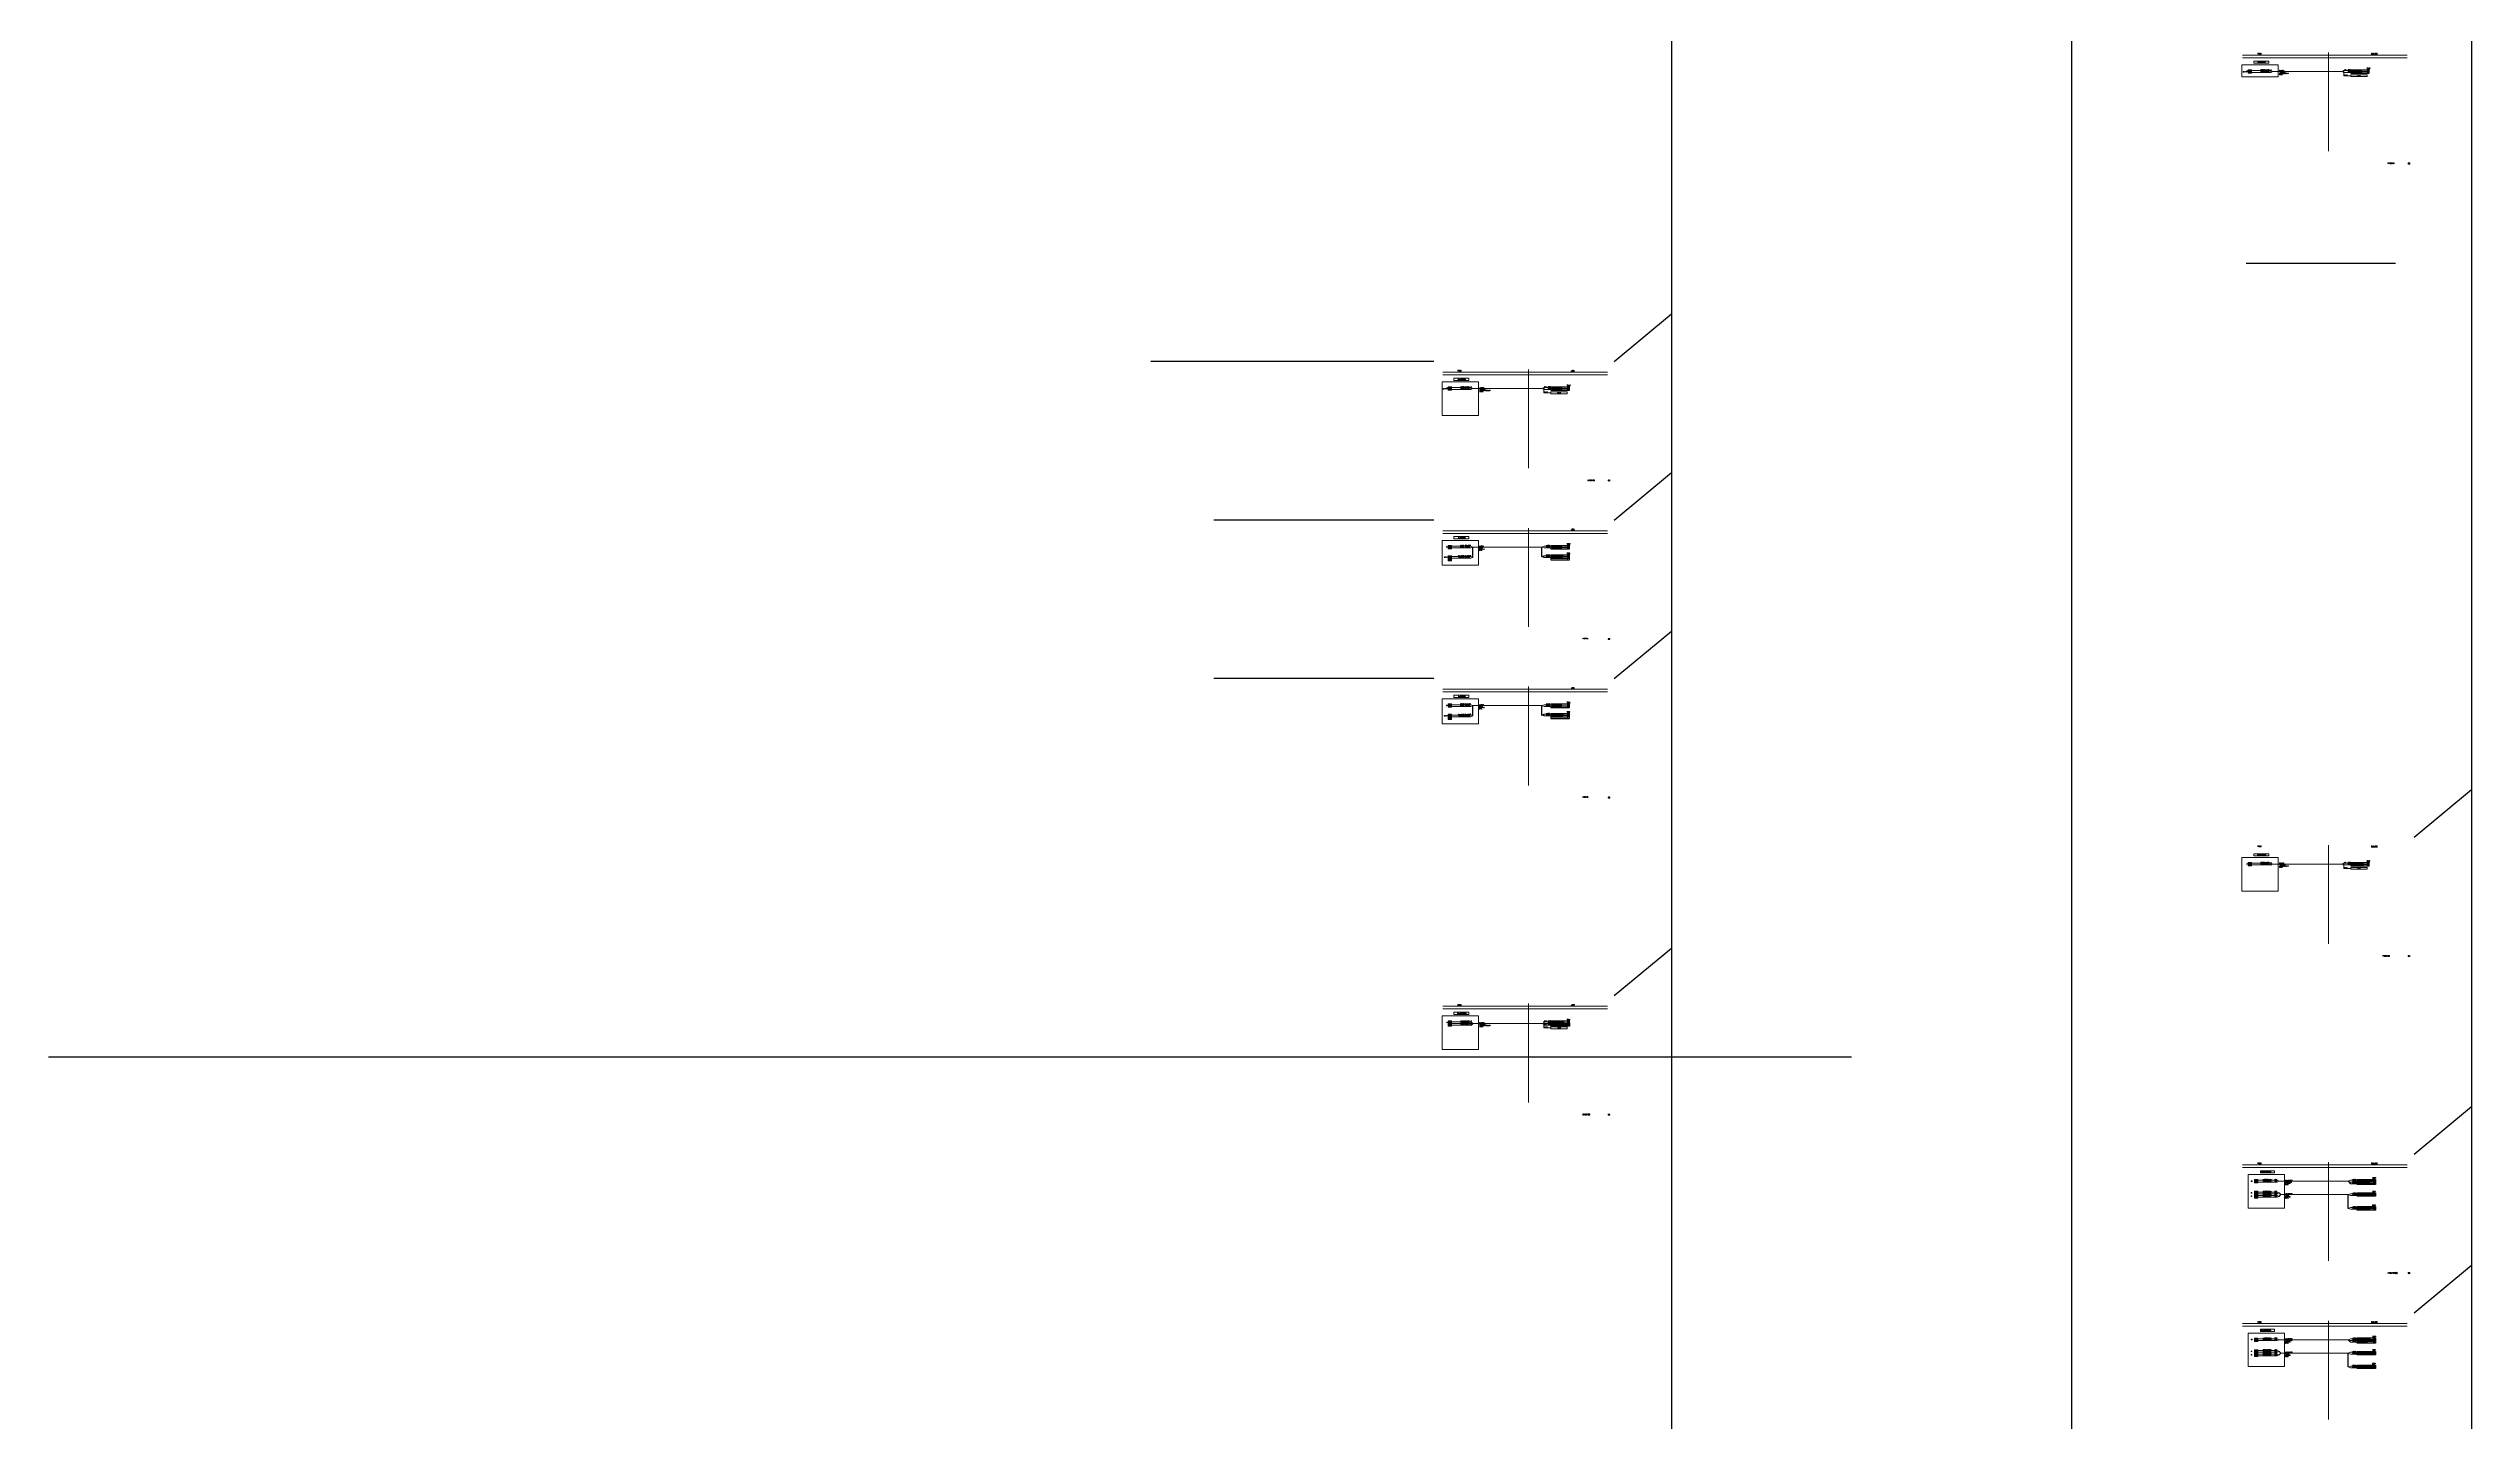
# Model space of a CAD drawing. Header units: millimetres. Extents: x -14942 to 24072, y -50285 to 2207.
# Drawn here: x -14942 to -9262, y -20632 to -17413 of the extents above; entities that cross this region are included whole.
import ezdxf
from ezdxf.enums import TextEntityAlignment as Align

# ---------------------------------------------------------------- set-up
doc = ezdxf.new("R2010")
doc.units = ezdxf.units.MM
doc.header["$MEASUREMENT"] = 0
for name, color, linetype in [('BORDER', 3, 'CONTINUOUS'), ('INSTRU', 4, 'CONTINUOUS'), ('INSTRUMENT', 1, 'CONTINUOUS'), ('LINE', 3, 'CONTINUOUS'), ('TEXT', 2, 'CONTINUOUS')]:
    doc.layers.add(name, color=color, linetype=linetype)
doc.styles.add('ROMANS', font='romans')

# ---------------------------------------------------------------- blocks, each defined once
blk = doc.blocks.new('AA')
at = {"layer": 'INSTRU', "color": 7, "lineweight": 13}
for p, q in [((660.4, -1836.1), (674.5, -1836.1)), ((660.4, -1836.1), (660.4, -1840.1)), ((660.4, -1840.1), (698.6, -1840.1)), ((667.7, -1836.1), (698.6, -1836.1)), ((698.6, -1836.1), (698.6, -1840.1))]:
    blk.add_line(p, q, dxfattribs=at)
at = {"layer": 'TEXT', "color": 7, "lineweight": 13, "style": 'ROMANS'}
blk.add_text('ground', height=1.5, dxfattribs=at).set_placement((675.9, -1839.1))
blk = doc.blocks.new('BOX2')
at = {"layer": 'INSTRU', "color": 7, "lineweight": 13}
for p, q in [((-10467.9, -3369.9), (-10467.9, -3377.9)), ((-10428.8, -3369.9), (-10428.8, -3377.9)), ((-10424.6, -3369.9), (-10424.6, -3377.9))]:
    blk.add_line(p, q, dxfattribs=at)
at = {"layer": 'INSTRUMENT', "color": 7}
for p, q in [((-10467.9, -3369.9), (-10424.6, -3369.9)), ((-10467.9, -3373.9), (-10424.6, -3373.9)), ((-10467.9, -3377.9), (-10424.6, -3377.9))]:
    blk.add_line(p, q, dxfattribs=at)
blk = doc.blocks.new('Box')
at = {"layer": 'INSTRU', "color": 7, "lineweight": 13}
for p, q in [((660.5, -1853.3), (660.5, -1865.3)), ((699.6, -1853.3), (699.6, -1865.3)), ((703.7, -1853.3), (703.7, -1865.3))]:
    blk.add_line(p, q, dxfattribs=at)
at = {"layer": 'INSTRUMENT', "color": 7}
for p, q in [((660.5, -1853.3), (703.7, -1853.3)), ((660.5, -1857.3), (703.7, -1857.3)), ((660.5, -1861.3), (703.7, -1861.3)), ((660.5, -1865.3), (703.7, -1865.3))]:
    blk.add_line(p, q, dxfattribs=at)
blk = doc.blocks.new('TERMINAL BALL VALVE')
at = {"layer": 'INSTRU', "color": 7, "lineweight": 13}
for p, q in [((-10708.8, -4084.1), (-10700.8, -4084.1)), ((-10708.8, -4084.1), (-10708.8, -4088.1)), ((-10708.8, -4088.1), (-10700.8, -4088.1)), ((-10708.8, -4088.1), (-10708.8, -4092.1)), ((-10700.8, -4084.1), (-10700.8, -4088.1)), ((-10700.8, -4088.1), (-10700.8, -4092.1)), ((-10708.8, -4092.1), (-10700.8, -4092.1)), ((-10708.8, -4092.1), (-10700.8, -4092.1)), ((-10708.8, -4092.1), (-10700.8, -4092.1)), ((-10708.8, -4111.7), (-10708.8, -4115.7)), ((-10708.8, -4111.7), (-10700.8, -4111.7)), ((-10708.8, -4115.7), (-10700.8, -4115.7)), ((-10708.8, -4115.7), (-10708.8, -4119.7)), ((-10708.8, -4119.7), (-10700.8, -4119.7)), ((-10708.8, -4119.7), (-10708.8, -4123.7)), ((-10708.8, -4119.7), (-10700.8, -4119.7)), ((-10708.8, -4119.7), (-10700.8, -4119.7)), ((-10708.8, -4123.7), (-10700.8, -4123.7)), ((-10708.8, -4123.7), (-10708.8, -4127.7)), ((-10708.8, -4127.7), (-10700.8, -4127.7)), ((-10700.8, -4111.7), (-10700.8, -4115.7)), ((-10700.8, -4115.7), (-10700.8, -4119.7)), ((-10700.8, -4119.7), (-10700.8, -4123.7)), ((-10700.8, -4123.7), (-10700.8, -4127.7))]:
    blk.add_line(p, q, dxfattribs=at)
at = {"layer": 'TEXT', "color": 7, "lineweight": 13, "style": 'ROMANS'}
for s, p in [('HVK(Z)+', (-10704.8, -4086.1)), ('HVK(Z)-', (-10704.8, -4090.1)), ('GSC(Z)+', (-10704.8, -4113.7)), ('GSC(Z)-', (-10704.8, -4117.7)), ('GSO(Z)+', (-10704.8, -4121.7)), ('GSO(Z)-', (-10704.8, -4125.7))]:
    blk.add_text(s, height=1.2, dxfattribs=at).set_placement(p, align=Align.MIDDLE)

msp = doc.modelspace()

# ---------------------------------------------------------------- linework, layer by layer
at = {"layer": 'BORDER', "color": 7, "lineweight": 13}
for p, q in [((-9799, -17428.8), (-9413, -17428.8)), ((-9799, -17435.1), (-9413, -17435.1)), ((-11674, -18172.1), (-11288, -18172.1)), ((-11674, -18178.4), (-11288, -18178.4)), ((-11674, -18543.7), (-11288, -18543.7)), ((-11674, -18550), (-11288, -18550)), ((-11674, -18915.4), (-11288, -18915.4)), ((-11674, -18921.7), (-11288, -18921.7)), ((-11674, -19658.6), (-11288, -19658.6)), ((-11674, -19664.9), (-11288, -19664.9)), ((-9799, -20030.3), (-9413, -20030.3)), ((-9799, -20036.6), (-9413, -20036.6)), ((-9799, -20401.9), (-9413, -20401.9)), ((-9799, -20408.2), (-9413, -20408.2))]:
    msp.add_line(p, q, dxfattribs=at)
at = {"layer": 'BORDER', "color": 7, "lineweight": 13, "ltscale": 2.5}
for p, q in [((-9597.5, -17422.5), (-9597.5, -17654)), ((-11472.5, -18165.8), (-11472.5, -18397.3)), ((-11472.5, -18537.4), (-11472.5, -18769)), ((-11472.5, -18909.1), (-11472.5, -19140.6)), ((-9597.5, -19280.7), (-9597.5, -19512.2)), ((-11472.5, -19652.3), (-11472.5, -19883.9)), ((-9597.5, -20024), (-9597.5, -20255.5)), ((-9597.5, -20395.6), (-9597.5, -20627.1))]:
    msp.add_line(p, q, dxfattribs=at)
at = {"layer": 'INSTRU', "color": 7, "lineweight": 13}
for p, q in [((-9786.2, -17463.1), (-9778.2, -17463.1)), ((-9786.2, -17463.1), (-9786.2, -17467.1)), ((-9786.2, -17467.1), (-9778.2, -17467.1)), ((-9786.2, -17467.1), (-9786.2, -17471.1)), ((-9786.2, -17471.1), (-9778.2, -17471.1)), ((-9786.2, -17471.1), (-9778.2, -17471.1)), ((-9778.2, -17463.1), (-9778.2, -17467.1)), ((-9778.2, -17467.1), (-9778.2, -17471.1)), ((-9545.3, -17475.1), (-9545.3, -17475.2)), ((-11661.2, -18206.3), (-11653.2, -18206.3)), ((-11661.2, -18206.3), (-11661.2, -18210.3)), ((-11661.2, -18210.3), (-11653.2, -18210.3)), ((-11661.2, -18210.3), (-11661.2, -18214.3)), ((-11661.2, -18214.3), (-11653.2, -18214.3)), ((-11661.2, -18214.3), (-11653.2, -18214.3)), ((-11653.2, -18206.3), (-11653.2, -18210.3)), ((-11653.2, -18210.3), (-11653.2, -18214.3)), ((-11420.2, -18218.3), (-11420.2, -18218.5)), ((-11661.2, -18578), (-11653.2, -18578)), ((-11661.2, -18578), (-11661.2, -18582)), ((-11661.2, -18582), (-11653.2, -18582)), ((-11661.2, -18582), (-11661.2, -18586)), ((-11661.2, -18586), (-11653.2, -18586)), ((-11661.2, -18586), (-11653.2, -18586)), ((-11661.2, -18602.3), (-11653.2, -18602.3)), ((-11661.2, -18602.3), (-11653.2, -18602.3)), ((-11661.2, -18602.3), (-11653.2, -18602.3)), ((-11661.2, -18602.3), (-11661.2, -18606.3)), ((-11661.2, -18606.3), (-11661.2, -18614.3)), ((-11661.2, -18606.3), (-11653.2, -18606.3)), ((-11661.2, -18610.3), (-11653.2, -18610.3)), ((-11661.2, -18614.3), (-11653.2, -18614.3)), ((-11653.2, -18578), (-11653.2, -18582)), ((-11653.2, -18582), (-11653.2, -18586)), ((-11653.2, -18602.3), (-11653.2, -18606.3)), ((-11653.2, -18606.3), (-11653.2, -18614.3)), ((-11661.2, -18949.6), (-11653.2, -18949.6)), ((-11661.2, -18949.6), (-11661.2, -18953.6)), ((-11661.2, -18953.6), (-11653.2, -18953.6)), ((-11661.2, -18953.6), (-11661.2, -18957.6)), ((-11661.2, -18957.6), (-11653.2, -18957.6)), ((-11661.2, -18957.6), (-11653.2, -18957.6)), ((-11653.2, -18949.6), (-11653.2, -18953.6)), ((-11653.2, -18953.6), (-11653.2, -18957.6)), ((-11661.2, -18973.9), (-11653.2, -18973.9)), ((-11661.2, -18973.9), (-11653.2, -18973.9)), ((-11661.2, -18973.9), (-11653.2, -18973.9)), ((-11661.2, -18973.9), (-11661.2, -18977.9)), ((-11661.2, -18977.9), (-11661.2, -18985.9)), ((-11661.2, -18977.9), (-11653.2, -18977.9)), ((-11661.2, -18981.9), (-11653.2, -18981.9)), ((-11661.2, -18985.9), (-11653.2, -18985.9)), ((-11653.2, -18973.9), (-11653.2, -18977.9)), ((-11653.2, -18977.9), (-11653.2, -18985.9)), ((-9786.2, -19321.3), (-9778.2, -19321.3)), ((-9786.2, -19321.3), (-9786.2, -19325.3)), ((-9786.2, -19325.3), (-9778.2, -19325.3)), ((-9786.2, -19325.3), (-9786.2, -19329.3)), ((-9786.2, -19329.3), (-9778.2, -19329.3)), ((-9786.2, -19329.3), (-9778.2, -19329.3)), ((-9778.2, -19321.3), (-9778.2, -19325.3)), ((-9778.2, -19325.3), (-9778.2, -19329.3)), ((-9545.3, -19333.3), (-9545.3, -19333.4)), ((-11661.2, -19692.9), (-11653.2, -19692.9)), ((-11661.2, -19692.9), (-11661.2, -19696.9)), ((-11661.2, -19696.9), (-11653.2, -19696.9)), ((-11661.2, -19696.9), (-11661.2, -19700.9)), ((-11661.2, -19700.9), (-11653.2, -19700.9)), ((-11661.2, -19700.9), (-11653.2, -19700.9)), ((-11661.2, -19700.9), (-11661.2, -19704.9)), ((-11661.2, -19704.9), (-11653.2, -19704.9)), ((-11661.2, -19704.9), (-11653.2, -19704.9)), ((-11653.2, -19692.9), (-11653.2, -19696.9)), ((-11653.2, -19696.9), (-11653.2, -19700.9)), ((-11653.2, -19700.9), (-11653.2, -19704.9)), ((-11420.2, -19704.9), (-11420.2, -19705))]:
    msp.add_line(p, q, dxfattribs=at)
at = {"layer": 'INSTRUMENT', "color": 7}
for p, q in [((-11137.4, -2798.3), (-11137.4, -38144.8)), ((-10199.9, -2798.3), (-10199.9, -35286.8)), ((-9262.4, -3170), (-9262.4, -50285.5)), ((-9790.3, -17916.3), (-9441, -17916.3)), ((-11271.9, -18146.9), (-11137.4, -18035.5)), ((-11694.9, -18146.9), (-12357.8, -18146.9)), ((-11271.9, -18518.6), (-11137.4, -18407.1)), ((-11603.2, -18606.3), (-11603.2, -18582)), ((-11441.3, -18604.3), (-11441.3, -18582)), ((-11441.3, -18604.3), (-11436.3, -18602.3)), ((-11436.3, -18606.3), (-11441.3, -18604.3)), ((-11271.9, -18890.2), (-11137.4, -18778.8)), ((-11603.2, -18977.9), (-11603.2, -18953.6)), ((-11441.3, -18975.9), (-11441.3, -18953.6)), ((-11441.3, -18975.9), (-11436.3, -18973.9)), ((-11436.3, -18977.9), (-11441.3, -18975.9)), ((-9396.9, -19261.9), (-9262.4, -19150.4)), ((-9396.9, -19261.9), (-9262.4, -19150.4)), ((-11271.9, -19633.5), (-11137.4, -19522)), ((-11608.2, -19694.9), (-11603.2, -19699)), ((-11608.2, -19698.9), (-11603.2, -19699)), ((-11608.2, -19702.9), (-11603.2, -19699)), ((-14942.1, -19776.7), (-10715.4, -19776.7)), ((-9396.9, -20005.1), (-9262.4, -19893.7)), ((-9713.3, -20096.1), (-9709.4, -20100.1)), ((-9713.3, -20104.1), (-9709.4, -20100.1)), ((-9551.5, -20068.5), (-9546.5, -20074.4)), ((-9551.5, -20132.3), (-9551.5, -20100.1)), ((-9530.6, -20072.4), (-9487.3, -20072.4)), ((-9396.9, -20376.8), (-9262.4, -20265.3)), ((-9551.5, -20440.2), (-9546.5, -20446.1)), ((-9530.6, -20444), (-9487.3, -20444)), ((-9713.3, -20467.7), (-9709.4, -20471.7)), ((-9713.3, -20475.7), (-9709.4, -20471.7)), ((-9551.5, -20503.9), (-9551.5, -20471.7))]:
    msp.add_line(p, q, dxfattribs=at)
at = {"layer": 'INSTRUMENT', "color": 5}
for p, q in [((-11694.9, -18518.6), (-12210.7, -18518.6)), ((-11694.9, -18890.2), (-12210.7, -18890.2))]:
    msp.add_line(p, q, dxfattribs=at)
at = {"layer": 'INSTRUMENT', "color": 7}
for points in [[(-11420.2, -19697), (-11381.1, -19697), (-11381.1, -19701), (-11420.2, -19701)], [(-11420.2, -19701), (-11381.1, -19701), (-11381.1, -19705), (-11420.2, -19705)], [(-11381.1, -19697), (-11377, -19697), (-11377, -19701), (-11381.1, -19701)], [(-11381.1, -19701), (-11377, -19701), (-11377, -19705), (-11381.1, -19705)], [(-9530.6, -20064.4), (-9487.3, -20064.4), (-9487.3, -20076.4), (-9530.6, -20076.4)], [(-9487.3, -20068.4), (-9530.6, -20068.4), (-9530.6, -20068.4), (-9487.3, -20068.4)], [(-9530.6, -20096), (-9487.3, -20096), (-9487.3, -20104), (-9530.6, -20104)], [(-9487.3, -20100), (-9530.6, -20100), (-9530.6, -20100), (-9487.3, -20100)], [(-9491.4, -20064.4), (-9491.4, -20064.4), (-9491.4, -20072.4), (-9491.4, -20076.4)], [(-9491.4, -20096), (-9491.4, -20096), (-9491.4, -20104), (-9491.4, -20104)], [(-9530.6, -20128.2), (-9487.3, -20128.2), (-9487.3, -20136.2), (-9530.6, -20136.2)], [(-9487.3, -20132.2), (-9530.6, -20132.2), (-9530.6, -20132.2), (-9487.3, -20132.2)], [(-9491.4, -20128.2), (-9491.4, -20128.2), (-9491.4, -20136.2), (-9491.4, -20136.2)], [(-9530.6, -20436.1), (-9487.3, -20436.1), (-9487.3, -20448), (-9530.6, -20448)], [(-9487.3, -20440.1), (-9530.6, -20440.1), (-9530.6, -20440.1), (-9487.3, -20440.1)], [(-9491.4, -20436.1), (-9491.4, -20436.1), (-9491.4, -20444), (-9491.4, -20448)], [(-9530.6, -20467.6), (-9487.3, -20467.6), (-9487.3, -20475.6), (-9530.6, -20475.6)], [(-9487.3, -20471.6), (-9530.6, -20471.6), (-9530.6, -20471.6), (-9487.3, -20471.6)], [(-9530.6, -20499.8), (-9487.3, -20499.8), (-9487.3, -20507.8), (-9530.6, -20507.8)], [(-9491.4, -20467.6), (-9491.4, -20467.6), (-9491.4, -20475.6), (-9491.4, -20475.6)], [(-9491.4, -20499.8), (-9491.4, -20499.8), (-9491.4, -20507.8), (-9491.4, -20507.8)], [(-9487.3, -20503.8), (-9530.6, -20503.8), (-9530.6, -20503.8), (-9487.3, -20503.8)]]:
    msp.add_lwpolyline(points, close=True, dxfattribs=at)
at = {"layer": 'LINE', "color": 7, "lineweight": 13, "ltscale": 8}
for p, q in [((-9800.6, -17479.6), (-9800.6, -17451.5)), ((-9715.4, -17451.5), (-9800.6, -17451.5)), ((-9715.4, -17479.6), (-9800.6, -17479.6)), ((-9715.4, -17479.6), (-9715.4, -17451.5)), ((-11675.6, -18273.5), (-11675.6, -18194.7)), ((-11590.4, -18194.7), (-11675.6, -18194.7)), ((-11590.4, -18273.5), (-11590.4, -18194.7)), ((-11590.4, -18273.5), (-11675.6, -18273.5)), ((-11675.6, -18624.5), (-11675.6, -18566.4)), ((-11590.4, -18566.4), (-11675.6, -18566.4)), ((-11590.4, -18624.5), (-11590.4, -18566.4)), ((-11590.4, -18624.5), (-11675.6, -18624.5)), ((-11675.6, -18996.1), (-11675.6, -18938)), ((-11590.4, -18938), (-11675.6, -18938)), ((-11590.4, -18996.1), (-11590.4, -18938)), ((-11590.4, -18996.1), (-11675.6, -18996.1)), ((-9800.6, -19388.4), (-9800.6, -19309.6)), ((-9715.4, -19309.6), (-9800.6, -19309.6)), ((-9715.4, -19388.4), (-9715.4, -19309.6)), ((-9715.4, -19388.4), (-9800.6, -19388.4)), ((-11675.6, -19760), (-11675.6, -19681.3)), ((-11590.4, -19681.3), (-11675.6, -19681.3)), ((-11590.4, -19760), (-11590.4, -19681.3)), ((-11590.4, -19760), (-11675.6, -19760)), ((-9785.8, -20131.6), (-9785.8, -20052.9)), ((-9700.5, -20052.9), (-9785.8, -20052.9)), ((-9700.5, -20131.6), (-9700.5, -20052.9)), ((-9700.5, -20131.6), (-9785.8, -20131.6)), ((-9785.8, -20503.3), (-9785.8, -20424.6)), ((-9700.5, -20424.6), (-9785.8, -20424.6)), ((-9700.5, -20503.3), (-9700.5, -20424.6)), ((-9700.5, -20503.3), (-9785.8, -20503.3))]:
    msp.add_line(p, q, dxfattribs=at)
at = {"layer": 'LINE', "color": 7, "lineweight": 13}
for p, q in [((-9778.2, -17465.1), (-9733.2, -17465.1)), ((-9778.2, -17469.1), (-9733.2, -17469.1)), ((-9772.8, -17442.7), (-9737.7, -17442.7)), ((-9772.8, -17442.7), (-9772.8, -17447.9)), ((-9772.8, -17447.9), (-9737.7, -17447.9)), ((-9737.7, -17442.7), (-9737.7, -17447.9)), ((-9733.2, -17464.5), (-9733.2, -17469.7)), ((-9733.2, -17464.5), (-9732.2, -17464.5)), ((-9728.2, -17467.1), (-9733.2, -17465.1)), ((-9733.2, -17469.1), (-9728.2, -17467.1)), ((-9733.2, -17469.7), (-9732.2, -17469.7)), ((-9732.7, -17463.1), (-9731, -17463.1)), ((-9732.2, -17464.5), (-9732.2, -17469.7)), ((-9728.2, -17467.1), (-9566.4, -17467.1)), ((-9566.4, -17467.1), (-9561.4, -17465.1)), ((-9566.4, -17467.1), (-9561.4, -17469.1)), ((-9561.4, -17464.5), (-9562.4, -17464.5)), ((-9562.4, -17464.5), (-9562.4, -17469.7)), ((-9561.4, -17469.7), (-9562.4, -17469.7)), ((-9561.9, -17469.7), (-9561.9, -17477.1)), ((-9545.3, -17477.1), (-9561.9, -17477.1)), ((-9561.4, -17464.5), (-9561.4, -17469.7)), ((-9545.3, -17465.1), (-9561.4, -17465.1)), ((-9545.3, -17469.1), (-9561.4, -17469.1)), ((-11653.2, -18208.3), (-11608.2, -18208.3)), ((-11653.2, -18212.3), (-11608.2, -18212.3)), ((-11647.8, -18185.9), (-11612.7, -18185.9)), ((-11647.8, -18185.9), (-11647.8, -18191.2)), ((-11647.8, -18191.2), (-11612.7, -18191.2)), ((-11612.7, -18185.9), (-11612.7, -18191.2)), ((-11608.2, -18207.7), (-11608.2, -18212.9)), ((-11608.2, -18207.7), (-11607.2, -18207.7)), ((-11603.2, -18210.3), (-11608.2, -18208.3)), ((-11608.2, -18212.3), (-11603.2, -18210.3)), ((-11608.2, -18212.9), (-11607.2, -18212.9)), ((-11607.7, -18206.4), (-11605.9, -18206.4)), ((-11607.2, -18207.7), (-11607.2, -18212.9)), ((-11603.2, -18210.3), (-11441.3, -18210.3)), ((-11441.3, -18210.3), (-11436.3, -18208.3)), ((-11441.3, -18210.3), (-11436.3, -18212.3)), ((-11436.3, -18207.7), (-11437.3, -18207.7)), ((-11437.3, -18207.7), (-11437.3, -18212.9)), ((-11436.3, -18212.9), (-11437.3, -18212.9)), ((-11436.8, -18212.9), (-11436.8, -18220.3)), ((-11420.3, -18220.3), (-11436.8, -18220.3)), ((-11436.3, -18207.7), (-11436.3, -18212.9)), ((-11420.2, -18208.3), (-11436.3, -18208.3)), ((-11420.2, -18212.3), (-11436.3, -18212.3)), ((-11647.8, -18557.6), (-11612.7, -18557.6)), ((-11647.8, -18557.6), (-11647.8, -18562.8)), ((-11647.8, -18562.8), (-11612.7, -18562.8)), ((-11612.7, -18557.6), (-11612.7, -18562.8)), ((-11653.2, -18580), (-11608.2, -18580)), ((-11653.2, -18584), (-11608.2, -18584)), ((-11653.2, -18604.3), (-11608.2, -18604.3)), ((-11653.2, -18608.3), (-11608.2, -18608.3)), ((-11603.2, -18582), (-11608.2, -18580)), ((-11608.2, -18584), (-11603.2, -18582)), ((-11603.2, -18606.3), (-11608.2, -18604.3)), ((-11608.2, -18608.3), (-11603.2, -18606.3)), ((-11603.2, -18582), (-11441.3, -18582)), ((-11441.3, -18582), (-11436.3, -18580)), ((-11441.3, -18582), (-11436.3, -18584)), ((-11420.2, -18580), (-11436.3, -18580)), ((-11420.2, -18584), (-11436.3, -18584)), ((-11420.2, -18602.3), (-11436.3, -18602.3)), ((-11420.2, -18606.3), (-11436.3, -18606.3)), ((-11653.2, -18951.6), (-11608.2, -18951.6)), ((-11653.2, -18955.6), (-11608.2, -18955.6)), ((-11647.8, -18929.2), (-11612.7, -18929.2)), ((-11647.8, -18929.2), (-11647.8, -18934.4)), ((-11647.8, -18934.4), (-11612.7, -18934.4)), ((-11612.7, -18929.2), (-11612.7, -18934.4)), ((-11603.2, -18953.6), (-11608.2, -18951.6)), ((-11608.2, -18955.6), (-11603.2, -18953.6)), ((-11603.2, -18953.6), (-11441.3, -18953.6)), ((-11441.3, -18953.6), (-11436.3, -18951.6)), ((-11441.3, -18953.6), (-11436.3, -18955.6)), ((-11420.2, -18951.6), (-11436.3, -18951.6)), ((-11420.2, -18955.6), (-11436.3, -18955.6)), ((-11653.2, -18975.9), (-11608.2, -18975.9)), ((-11653.2, -18979.9), (-11608.2, -18979.9)), ((-11603.2, -18977.9), (-11608.2, -18975.9)), ((-11608.2, -18979.9), (-11603.2, -18977.9)), ((-11420.2, -18973.9), (-11436.3, -18973.9)), ((-11420.2, -18977.9), (-11436.3, -18977.9)), ((-9772.8, -19300.9), (-9737.7, -19300.9)), ((-9772.8, -19300.9), (-9772.8, -19306.1)), ((-9772.8, -19306.1), (-9737.7, -19306.1)), ((-9737.7, -19300.9), (-9737.7, -19306.1)), ((-9778.2, -19323.3), (-9733.2, -19323.3)), ((-9778.2, -19327.3), (-9733.2, -19327.3)), ((-9733.2, -19322.7), (-9733.2, -19327.9)), ((-9733.2, -19322.7), (-9732.2, -19322.7)), ((-9728.2, -19325.3), (-9733.2, -19323.3)), ((-9733.2, -19327.3), (-9728.2, -19325.3)), ((-9733.2, -19327.9), (-9732.2, -19327.9)), ((-9732.7, -19321.3), (-9731, -19321.3)), ((-9732.2, -19322.7), (-9732.2, -19327.9)), ((-9728.2, -19325.3), (-9566.4, -19325.3)), ((-9566.4, -19325.3), (-9561.4, -19323.3)), ((-9566.4, -19325.3), (-9561.4, -19327.3)), ((-9561.4, -19322.7), (-9562.4, -19322.7)), ((-9562.4, -19322.7), (-9562.4, -19327.9)), ((-9561.4, -19327.9), (-9562.4, -19327.9)), ((-9561.9, -19327.9), (-9561.9, -19335.3)), ((-9561.9, -19327.9), (-9561.9, -19335.3)), ((-9545.3, -19335.3), (-9561.9, -19335.3)), ((-9561.4, -19322.7), (-9561.4, -19327.9)), ((-9545.3, -19323.3), (-9561.4, -19323.3)), ((-9545.3, -19327.3), (-9561.4, -19327.3)), ((-11653.2, -19694.9), (-11608.2, -19694.9)), ((-11653.2, -19698.9), (-11608.2, -19698.9)), ((-11653.2, -19702.9), (-11608.2, -19702.9)), ((-11647.8, -19672.5), (-11612.7, -19672.5)), ((-11647.8, -19672.5), (-11647.8, -19677.7)), ((-11647.8, -19677.7), (-11612.7, -19677.7)), ((-11612.7, -19672.5), (-11612.7, -19677.7)), ((-11608.2, -19694.3), (-11608.2, -19703.5)), ((-11608.2, -19694.3), (-11607.2, -19694.3)), ((-11608.2, -19703.5), (-11607.2, -19703.5)), ((-11607.7, -19693), (-11605.9, -19693)), ((-11607.2, -19694.3), (-11607.2, -19703.5)), ((-11603.2, -19699), (-11441.3, -19699)), ((-11441.3, -19699), (-11436.3, -19697)), ((-11441.3, -19699), (-11436.3, -19701)), ((-11436.3, -19694.3), (-11437.3, -19694.3)), ((-11437.3, -19694.3), (-11437.3, -19703.5)), ((-11436.3, -19703.5), (-11437.3, -19703.5)), ((-11436.8, -19703.5), (-11436.8, -19709)), ((-11436.8, -19703.5), (-11436.8, -19709)), ((-11436.3, -19694.3), (-11436.3, -19703.5)), ((-11420.2, -19694.9), (-11436.3, -19694.9)), ((-11420.2, -19698.9), (-11436.3, -19698.9)), ((-11420.2, -19702.9), (-11436.3, -19702.9)), ((-11420.2, -19709), (-11436.8, -19709)), ((-9756.9, -20044.1), (-9724, -20044.1)), ((-9756.9, -20044.1), (-9756.9, -20049.3)), ((-9724, -20044.1), (-9724, -20049.3)), ((-9763.3, -20066.5), (-9718.3, -20066.5)), ((-9763.3, -20070.5), (-9718.3, -20070.5)), ((-9763.3, -20094.1), (-9718.3, -20094.1)), ((-9763.3, -20098.1), (-9718.3, -20098.1)), ((-9763.3, -20102.1), (-9718.3, -20102.1)), ((-9756.9, -20049.3), (-9724, -20049.3)), ((-9713.3, -20068.5), (-9718.3, -20066.5)), ((-9718.3, -20070.5), (-9713.3, -20068.5)), ((-9713.3, -20096.1), (-9718.3, -20094.1)), ((-9718.3, -20098.1), (-9713.3, -20096.1)), ((-9713.3, -20104.1), (-9718.3, -20102.1)), ((-9718.3, -20106.1), (-9713.3, -20104.1)), ((-9713.3, -20068.5), (-9551.5, -20068.5)), ((-9709.4, -20100.1), (-9551.5, -20100.1)), ((-9557.2, -20100.1), (-9551.5, -20100.1)), ((-9551.5, -20068.5), (-9546.5, -20066.5)), ((-9551.5, -20068.5), (-9546.5, -20070.5)), ((-9551.5, -20100.1), (-9546.5, -20098.1)), ((-9551.5, -20100.1), (-9546.5, -20102.1)), ((-9530.5, -20066.5), (-9546.5, -20066.5)), ((-9530.5, -20070.5), (-9546.5, -20070.5)), ((-9530.5, -20074.4), (-9546.5, -20074.4)), ((-9530.5, -20098.1), (-9546.5, -20098.1)), ((-9530.5, -20102.1), (-9546.5, -20102.1)), ((-9763.3, -20106.1), (-9718.3, -20106.1)), ((-9551.5, -20132.3), (-9546.5, -20130.3)), ((-9551.5, -20132.3), (-9546.5, -20134.3)), ((-9530.5, -20130.3), (-9546.5, -20130.3)), ((-9530.5, -20134.3), (-9546.5, -20134.3)), ((-9763.3, -20438.2), (-9718.3, -20438.2)), ((-9763.3, -20442.2), (-9718.3, -20442.2)), ((-9756.9, -20415.8), (-9724, -20415.8)), ((-9756.9, -20415.8), (-9756.9, -20421)), ((-9756.9, -20421), (-9724, -20421)), ((-9724, -20415.8), (-9724, -20421)), ((-9713.3, -20440.2), (-9718.3, -20438.2)), ((-9718.3, -20442.2), (-9713.3, -20440.2)), ((-9713.3, -20440.2), (-9551.5, -20440.2)), ((-9551.5, -20440.2), (-9546.5, -20438.2)), ((-9551.5, -20440.2), (-9546.5, -20442.2)), ((-9530.5, -20438.2), (-9546.5, -20438.2)), ((-9530.5, -20442.2), (-9546.5, -20442.2)), ((-9530.5, -20446.1), (-9546.5, -20446.1)), ((-9763.3, -20465.7), (-9718.3, -20465.7)), ((-9763.3, -20469.7), (-9718.3, -20469.7)), ((-9763.3, -20473.7), (-9718.3, -20473.7)), ((-9763.3, -20477.7), (-9718.3, -20477.7)), ((-9713.3, -20467.7), (-9718.3, -20465.7)), ((-9718.3, -20469.7), (-9713.3, -20467.7)), ((-9713.3, -20475.7), (-9718.3, -20473.7)), ((-9718.3, -20477.7), (-9713.3, -20475.7)), ((-9709.4, -20471.7), (-9551.5, -20471.7)), ((-9557.2, -20471.7), (-9551.5, -20471.7)), ((-9551.5, -20471.7), (-9546.5, -20469.7)), ((-9551.5, -20471.7), (-9546.5, -20473.7)), ((-9551.5, -20503.9), (-9546.5, -20501.9)), ((-9530.5, -20469.7), (-9546.5, -20469.7)), ((-9530.5, -20473.7), (-9546.5, -20473.7)), ((-9530.5, -20501.9), (-9546.5, -20501.9)), ((-9551.5, -20503.9), (-9546.5, -20505.9)), ((-9530.5, -20505.9), (-9546.5, -20505.9))]:
    msp.add_line(p, q, dxfattribs=at)
at = {"layer": 'TEXT', "color": 7, "lineweight": 13}
for p, q in [((-9732.7, -17464.5), (-9732.7, -17463.1)), ((-11607.7, -18207.7), (-11607.7, -18206.4)), ((-9732.7, -19322.7), (-9732.7, -19321.3)), ((-11607.7, -19694.3), (-11607.7, -19693))]:
    msp.add_line(p, q, dxfattribs=at)

# ---------------------------------------------------------------- block references
at = {"layer": 'INSTRUMENT', "color": 7}
for name, p in [('BOX2', (922.6, -14093.3)), ('BOX2', (-952.4, -14836.6)), ('BOX2', (-952.4, -15208.2)), ('BOX2', (-952.4, -15579.9)), ('BOX2', (922.6, -15951.5)), ('BOX2', (-952.4, -16323.1)), ('TERMINAL BALL VALVE', (937.5, -15980.4)), ('TERMINAL BALL VALVE', (937.5, -16352.1))]:
    msp.add_blockref(name, p, dxfattribs=at)
at = {"layer": 'INSTRUMENT', "color": 1}
for name, p in [('AA', (-10205.7, -15639)), ('AA', (-12080.7, -16382.3)), ('Box', (-12080.7, -16747)), ('Box', (-12080.7, -17118.6)), ('AA', (-10205.7, -17497.2)), ('AA', (-12080.6, -17871))]:
    msp.add_blockref(name, p, dxfattribs=at)

# ---------------------------------------------------------------- texts
at = {"layer": 'TEXT', "color": 7, "lineweight": 13, "style": 'ROMANS'}
for s, height, p in [('FIELD', 2.4, (-9763.9, -17426.7)), ('%%UFJB-302', 2.4, (-9497.7, -17426.7)), ('F106101', 1.5, (-9756.3, -17464)), ('F106101', 1.5, (-9756.3, -17468)), ('/+ (1BK)', 1.5, (-9746.4, -17464)), ('/- (1WH)', 1.5, (-9746.4, -17468)), ('F-106101', 1.5, (-9712.6, -17465.8)), ('Unitronic @ LIYCY TP', 1.5, (-9712.6, -17472.4)), ('(GRAY)', 1.5, (-9712.6, -17475.1)), ('1 x 2 x 0.75', 1.5, (-9712.6, -17469.7)), ('(1P)', 1.5, (-9560.8, -17464.1)), ('SHIELD', 1.5, (-9560.4, -17476.4)), ('FT106101+/TBDAI.1:2+', 1.5, (-9543.1, -17466.1)), ('FT106101-/TBDAI.1:2S', 1.5, (-9543.1, -17470.1)), ('TBDAI.01', 1.5, (-9507.8, -17460.2)), ('TB No.', 1.5, (-9507.2, -17462.7)), ('2+', 1.5, (-9505.5, -17466.3)), ('2S', 1.5, (-9505.5, -17470.3)), ('F106101', 2.8, (-9459, -17683.8)), ('FIELD', 2.4, (-11638.9, -18170)), ('%%UJB01', 2.4, (-11372.7, -18170)), ('L106103', 1.5, (-11631.9, -18207.3)), ('L106103', 1.5, (-11631.9, -18211.3)), ('/+ (1BK)', 1.5, (-11621.4, -18207.3)), ('/- (1WH)', 1.5, (-11621.4, -18211.3)), ('L-106103', 1.5, (-11587.6, -18209.1)), ('Instrum RE-Y(ST)Y 500V', 1.5, (-11587.6, -18215.7)), ('(BLACK)', 1.5, (-11587.6, -18218.4)), ('1 x 2 x 0.75', 1.5, (-11587.6, -18213)), ('(1P)', 1.5, (-11435.7, -18207.4)), ('SHIELD', 1.5, (-11435.4, -18219.6)), ('LT106103+/TBDAI.1:9+', 1.5, (-11418, -18209.4)), ('LT106103-/TBDAI.1:9S', 1.5, (-11418, -18213.4)), ('TBDAI.01', 1.5, (-11382.8, -18203.5)), ('TB No.', 1.5, (-11382.2, -18206)), ('9+', 1.5, (-11380.5, -18209.5)), ('9S', 1.5, (-11380.5, -18213.5)), ('L106103', 2.8, (-11334, -18427.1)), ('%%UJB01', 2.4, (-11372.7, -18541.6)), ('24V-L106104', 1.5, (-11637.6, -18603.2)), ('0V-L106104', 1.5, (-11636.1, -18607.2)), ('L106104', 1.5, (-11632.5, -18578.9)), ('L106104', 1.5, (-11632.5, -18582.9)), ('/ 24V (1BK)', 1.5, (-11621.4, -18578.9)), ('/', 1.5, (-11621.4, -18582.9)), ('/', 1.5, (-11621.4, -18603.2)), ('/', 1.5, (-11621.4, -18607.2)), ('0 (2BK)', 1.5, (-11618.8, -18582.9)), ('0 (4BK)', 1.5, (-11618.8, -18607.2)), ('+24 (3BK)', 1.5, (-11618.8, -18603.2)), ('/ (1BK)', 1.5, (-11431.6, -18579.2)), ('/ (2BK)', 1.5, (-11431.6, -18583.1)), ('/ (3BK)', 1.5, (-11431.6, -18601.5)), ('/ (4BK)', 1.5, (-11431.6, -18605.4)), ('L106104+/TBDDI.2:7+', 1.5, (-11418, -18581)), ('L106104-/TBDDI.2:7S', 1.5, (-11418, -18585)), ('TBDDI.2', 1.5, (-11383, -18597.1)), ('TBDDI.2', 1.5, (-11382.8, -18575.1)), ('TB No.', 1.5, (-11382.2, -18577.6)), ('TB No.', 1.5, (-11382.2, -18599.6)), ('7+', 1.5, (-11380.6, -18581.2)), ('7S', 1.5, (-11380.6, -18585.2)), ('8+', 1.5, (-11380.5, -18603.1)), ('8-', 1.5, (-11380.5, -18607.1)), ('L106104', 2.24, (-11346.2, -18797.5)), ('%%UJB01', 2.4, (-11372.7, -18913.3)), ('L106108', 1.5, (-11632.5, -18950.6)), ('L106108', 1.5, (-11632.5, -18954.6)), ('/ 24V (1BK)', 1.5, (-11621.4, -18950.6)), ('/', 1.5, (-11621.4, -18954.6)), ('0 (2BK)', 1.5, (-11618.8, -18954.6)), ('/ (1BK)', 1.5, (-11431.6, -18950.8)), ('/ (2BK)', 1.5, (-11431.6, -18954.8)), ('L106108+/TBDDI.2:9+', 1.5, (-11418, -18952.7)), ('L106108-/TBDDI.2:9S', 1.5, (-11418, -18956.7)), ('TBDDI.2', 1.5, (-11383, -18968.7)), ('TBDDI.2', 1.5, (-11382.8, -18946.7)), ('TB No.', 1.5, (-11382.2, -18949.2)), ('TB No.', 1.5, (-11382.2, -18971.2)), ('9+', 1.5, (-11380.6, -18952.8)), ('9S', 1.5, (-11380.6, -18956.8)), ('24V-L106108', 1.5, (-11637.6, -18974.9)), ('0V-L106108', 1.5, (-11636.1, -18978.9)), ('/', 1.5, (-11621.4, -18974.9)), ('/', 1.5, (-11621.4, -18978.9)), ('0 (4BK)', 1.5, (-11618.8, -18978.9)), ('+24 (3BK)', 1.5, (-11618.8, -18974.9)), ('/ (3BK)', 1.5, (-11431.6, -18973.1)), ('/ (4BK)', 1.5, (-11431.6, -18977.1)), ('10+', 1.35, (-11381.1, -18974.5)), ('10-', 1.35, (-11381.1, -18978.5)), ('L106108', 2.24, (-11346.2, -19169.1)), ('FIELD', 2.4, (-9763.9, -19284.9)), ('%%UFJB-302', 2.4, (-9497.7, -19284.9)), ('P106100', 1.5, (-9756.9, -19322.2)), ('P106100', 1.5, (-9756.9, -19326.2)), ('/+ (1BK)', 1.5, (-9746.4, -19322.2)), ('/- (1WH)', 1.5, (-9746.4, -19326.2)), ('P-106100', 1.5, (-9712.6, -19324)), ('Unitronic @ LIYCY TP', 1.5, (-9712.6, -19330.6)), ('(GRAY)', 1.5, (-9712.6, -19333.3)), ('1 x 2 x 0.75', 1.5, (-9712.6, -19327.9)), ('(1P)', 1.5, (-9560.8, -19322.3)), ('SHIELD', 1.5, (-9560.4, -19334.6)), ('PT-P106100+/TBDAI.1:5+', 1.5, (-9543.1, -19324.3)), ('PT-P106100-/TBDAI.1:5S', 1.5, (-9543.1, -19328.3)), ('TBDAI.1', 1.5, (-9507.8, -19318.4)), ('TB No.', 1.5, (-9507.2, -19320.9)), ('5+', 1.5, (-9505.5, -19324.5)), ('5S', 1.5, (-9505.5, -19328.5)), ('F106100', 2.8, (-9471, -19542)), ('FIELD', 2.4, (-11638.9, -19656.6)), ('Q106103', 1.5, (-11631.8, -19693.8)), ('Q106103', 1.5, (-11631.8, -19697.8)), ('Q106103', 1.5, (-11631.8, -19701.8)), ('/+ (1BK)', 1.5, (-11621.4, -19693.8)), ('/S (1WH)', 1.5, (-11621.4, -19697.8)), ('/- (2BK)', 1.5, (-11621.4, -19701.8)), ('Q-106103', 1.5, (-11587.6, -19697.8)), ('2 x 2 x 0.75', 1.5, (-11587.6, -19701.7)), ('Instrum RE-Y(ST)Y 500V', 1.5, (-11587.6, -19704.4)), ('(BLACK)', 1.5, (-11587.6, -19707.1)), ('(1P)', 1.5, (-11435.7, -19694)), ('(2P)', 1.5, (-11435.7, -19702)), ('SHIELD', 1.5, (-11435.3, -19708.3)), ('QT-Q106103+/TBDAI.1:21+', 1.5, (-11418, -19696)), ('QT-Q106103-S/TBDAI.1:21S', 1.5, (-11418, -19699.9)), ('QT-Q106004-/TBDAI.1:21-', 1.5, (-11418, -19703.9)), ('TBDAI.1', 1.5, (-11382.8, -19690)), ('TB No.', 1.5, (-11382.2, -19692.5)), ('21+', 1.35, (-11381.1, -19695.9)), ('21S', 1.35, (-11381.1, -19699.9)), ('21-', 1.35, (-11381, -19703.9)), ('%%UJB02', 2.4, (-11372.7, -19656.6)), ('Q106103', 2.8, (-11346, -19913.6)), ('FIELD', 2.4, (-9763.9, -20028.2)), ('H-106101(Z)', 2.4, (-9755, -20048)), ('%%UFJB-302', 2.4, (-9497.7, -20028.2)), ('DO', 1.5, (-9778.9, -20069)), ('DI', 1.5, (-9778.9, -20096.6)), ('DI', 1.5, (-9778.9, -20104.6)), ('GSC(Z)/H106101+', 1.5, (-9750.8, -20093.1)), ('GSC(Z)/H106101-', 1.5, (-9750.8, -20097.1)), ('GSO(Z)/H106101+', 1.5, (-9750.8, -20101.1)), ('GSO(Z)/H106101-', 1.5, (-9750.8, -20105.1)), ('HVK(Z)/H106101+', 1.5, (-9750.8, -20065.5)), ('HVK(Z)/H106101', 1.5, (-9750.8, -20069.5)), ('-', 1.5, (-9731.5, -20069.5)), ('(1BK)', 1.5, (-9724.1, -20065.5)), ('(2BK)', 1.5, (-9724.1, -20069.5)), ('(1BK)', 1.5, (-9724.1, -20093.1)), ('(2BK)', 1.5, (-9724.1, -20097.1)), ('(3BK)', 1.5, (-9724.1, -20101.1)), ('(4BK)', 1.5, (-9724.1, -20105.1)), ('HVK-106101(Z)', 1.5, (-9698.9, -20067.3)), ('HGS-106101(Z)', 1.5, (-9698.9, -20098.9)), ('/ (1BK)', 1.5, (-9541.9, -20065.7)), ('/ (2BK)', 1.5, (-9541.9, -20069.7)), ('/ (G/Y)', 1.5, (-9541.9, -20073.6)), ('/ (1BK)', 1.5, (-9541.9, -20097.3)), ('/ (2BK)', 1.5, (-9541.9, -20101.3)), ('GSC-H106101+/TBSDI.1:1+', 1.5, (-9529.2, -20098.9)), ('GSC-H106101-/TBSDI.1:1S', 1.5, (-9529.2, -20102.9)), ('HVK-H106101+/TBSDO.1:1+', 1.5, (-9529.2, -20067.3)), ('HVK-H106101-/TBSDO.1:1-', 1.5, (-9529.2, -20071.3)), ('TBSDI.1 ', 1.5, (-9494.6, -20093.1)), ('TB No.', 1.5, (-9494.6, -20095.4)), ('TBSD0.1 ', 1.5, (-9494.5, -20061.5)), ('TB No.', 1.5, (-9494.5, -20063.8)), ('1+', 1.5, (-9491.1, -20067.3)), ('1-', 1.5, (-9491.1, -20071.3)), ('PE', 1.5, (-9490.8, -20075.3)), ('1+', 1.5, (-9490.7, -20098.9)), ('1S', 1.5, (-9490.7, -20102.9)), ('/ (1BK)', 1.5, (-9541.9, -20129.5)), ('/ (2BK)', 1.5, (-9541.9, -20133.5)), ('GSO-H106101+/TBSDI.1:2+', 1.5, (-9529.3, -20131.1)), ('GSO-H106101-/TBSDI.1:2S', 1.5, (-9529.3, -20135.1)), ('TBSDI.1 ', 1.5, (-9494.7, -20125.4)), ('TB No.', 1.5, (-9494.7, -20127.7)), ('2+', 1.5, (-9490.8, -20131.1)), ('2S', 1.5, (-9490.9, -20135.1)), ('H106101(Z)', 2.8, (-9459, -20285.2)), ('DO', 1.5, (-9778.9, -20440.6)), ('FIELD', 2.4, (-9763.9, -20399.8)), ('H-106102(Z)', 2.4, (-9755, -20419.6)), ('HVK(Z)/H106102+', 1.5, (-9750.8, -20437.1)), ('HVK(Z)/H106102', 1.5, (-9750.8, -20441.1)), ('-', 1.5, (-9731.5, -20441.1)), ('(1BK)', 1.5, (-9724.1, -20437.1)), ('(2BK)', 1.5, (-9724.1, -20441.1)), ('HVK-106102(Z)', 1.5, (-9698.9, -20438.9)), ('/ (1BK)', 1.5, (-9541.9, -20437.4)), ('/ (2BK)', 1.5, (-9541.9, -20441.3)), ('/ (G/Y)', 1.5, (-9541.9, -20445.2)), ('HVK-H106102+/TBSDO.1:2+', 1.5, (-9529.2, -20438.9)), ('HVK-H106102-/TBSDO.1:2-', 1.5, (-9529.2, -20442.9)), ('%%UFJB-302', 2.4, (-9497.7, -20399.8)), ('TBSD0.1 ', 1.5, (-9494.5, -20433.2)), ('TB No.', 1.5, (-9494.5, -20435.5)), ('2+', 1.5, (-9491.1, -20439)), ('2-', 1.5, (-9491.1, -20443)), ('PE', 1.5, (-9490.8, -20446.9)), ('DI', 1.5, (-9778.9, -20468.2)), ('DI', 1.5, (-9778.9, -20476.2)), ('GSC(Z)/H106102+', 1.5, (-9750.8, -20464.7)), ('GSC(Z)/H106102-', 1.5, (-9750.8, -20468.7)), ('GSO(Z)/H106102+', 1.5, (-9750.8, -20472.7)), ('GSO(Z)/H106102-', 1.5, (-9750.8, -20476.7)), ('(1BK)', 1.5, (-9724.1, -20464.7)), ('(2BK)', 1.5, (-9724.1, -20468.7)), ('(3BK)', 1.5, (-9724.1, -20472.7)), ('(4BK)', 1.5, (-9724.1, -20476.7)), ('HGS-106102(Z)', 1.5, (-9698.9, -20470.5)), ('/ (1BK)', 1.5, (-9541.9, -20468.9)), ('/ (2BK)', 1.5, (-9541.9, -20472.9)), ('/ (1BK)', 1.5, (-9541.9, -20501.1)), ('/ (2BK)', 1.5, (-9541.9, -20505.1)), ('GSO-H106102+/TBSDI.1:4+', 1.5, (-9529.3, -20502.8)), ('GSC-H106102+/TBSDI.1:3+', 1.5, (-9529.2, -20470.5)), ('GSC-H106102-/TBSDI.1:3S', 1.5, (-9529.2, -20474.5)), ('TBSDI.1 ', 1.5, (-9494.7, -20497)), ('TB No.', 1.5, (-9494.7, -20499.3)), ('TBSDI.1 ', 1.5, (-9494.6, -20464.8)), ('TB No.', 1.5, (-9494.6, -20467.1)), ('4+', 1.5, (-9490.8, -20502.8)), ('3+', 1.5, (-9490.7, -20470.5)), ('3S', 1.5, (-9490.7, -20474.5)), ('GSO-H106102-/TBSDI.1:4S', 1.5, (-9529.3, -20506.8)), ('4S', 1.5, (-9490.9, -20506.8))]:
    msp.add_text(s, height=height, dxfattribs=at).set_placement(p)
for s, p in [('COM PWR', (-9788.2, -17468.7)), ('AI', (-9788.2, -17466.4)), ('(1WH)', (-9546.1, -17468)), ('(1BK)', (-9546.1, -17464)), ('COM PWR', (-11663.2, -18211.9)), ('AI', (-11663.2, -18209.6)), ('(1WH)', (-11421.1, -18211.3)), ('(1BK)', (-11421.1, -18207.3)), ('SUPPLY', (-11663.2, -18606.7)), ('DI', (-11663.2, -18582.4)), ('DI', (-11663.2, -18954.1)), ('SUPPLY', (-11663.2, -18978.4)), ('AI', (-9788.2, -19325.7)), ('(1WH)', (-9546.1, -19326.2)), ('(1BK)', (-9546.1, -19322.2)), ('AI', (-11663.2, -19697.3)), ('(1WH)', (-11421.1, -19697.8)), ('(1BK)', (-11421.1, -19693.8)), ('(2BK)', (-11421.1, -19701.8))]:
    msp.add_text(s, height=1.5, dxfattribs=at).set_placement(p, align=Align.RIGHT)
for s, height, p in [('[+]', 1.5, (-9782.2, -17465.1)), ('[-]', 1.5, (-9782.2, -17469.1)), ('59', 2.8, (-9409, -17682.7)), ('[+]', 1.5, (-11657.2, -18208.3)), ('[-]', 1.5, (-11657.2, -18212.3)), ('61', 2.8, (-11283.9, -18426)), ('[4COM]', 1.5, (-11657.2, -18580)), ('[5NO]', 1.5, (-11657.2, -18584)), ('[1+]', 1.5, (-11657.2, -18604.3)), ('[2-]', 1.5, (-11657.2, -18608.3)), ('[PE]', 1.5, (-11657.2, -18612.3)), ('62', 2.8, (-11283.9, -18797.6)), ('[4COM]', 1.5, (-11657.2, -18951.6)), ('[5NO]', 1.5, (-11657.2, -18955.6)), ('[1+]', 1.5, (-11657.2, -18975.9)), ('[2-]', 1.5, (-11657.2, -18979.9)), ('[PE]', 1.5, (-11657.2, -18983.9)), ('63', 2.8, (-11283.9, -19169.2)), ('[+]', 1.5, (-9782.2, -19323.3)), ('[-]', 1.5, (-9782.2, -19327.3)), ('64', 2.8, (-9409, -19540.9)), ('[+]', 1.5, (-11657.2, -19694.9)), ('[-]', 1.5, (-11657.2, -19702.9)), ('[S]', 1.5, (-11657.2, -19698.9)), ('65', 2.8, (-11283.9, -19912.5)), ('66', 2.8, (-9409, -20284.1))]:
    msp.add_text(s, height=height, dxfattribs=at).set_placement(p, align=Align.MIDDLE)
for s, p in [('FT-106101', (-9754.4, -17446.5)), ('LT-106103', (-11629.3, -18189.8)), ('L-106104', (-11629.3, -18561.4)), ('L-106108', (-11629.3, -18933)), ('PT-P106100', (-9754.4, -19304.7)), ('QT-Q106103', (-11629.3, -19676.3))]:
    msp.add_text(s, height=2.4, dxfattribs=at).set_placement(p, align=Align.CENTER)
at = {"layer": 'TEXT', "color": 4, "lineweight": 13, "style": 'ROMANS'}
for s, p in [('L-106104', (-11588.7, -18580.8)), ('4Cx0.75', (-11588.7, -18584.8)), ('OLFLEX 110', (-11588.7, -18587.5)), ('(GRAY)', (-11588.7, -18590.2)), ('L-106108', (-11588.7, -18952.4)), ('4Cx0.75', (-11588.7, -18956.5)), ('OLFLEX 110', (-11588.7, -18959.2)), ('(GRAY)', (-11588.7, -18961.9)), ('2C+G SHx0.75', (-9698.8, -20071.4)), ('OLFLEX@EB', (-9698.8, -20074.1)), ('4Cx0.75', (-9698.8, -20103)), ('OLFLEX@EB', (-9698.8, -20105.7)), ('(BLUE)', (-9698.8, -20076.8)), ('(BLUE)', (-9698.8, -20108.4)), ('2C+G SHx0.75', (-9698.8, -20443)), ('OLFLEX@EB', (-9698.8, -20445.7)), ('(BLUE)', (-9698.8, -20448.4)), ('4Cx0.75', (-9698.8, -20474.6)), ('OLFLEX@EB', (-9698.8, -20477.3)), ('(BLUE)', (-9698.8, -20480))]:
    msp.add_text(s, height=1.5, dxfattribs=at).set_placement(p)
at = {"layer": 'TEXT', "color": 7, "lineweight": 13, "style": 'ROMANS', "width": 0.98}
for s, p in [('L106104-24V/TBDDI.2:8+', (-11418.1, -18603)), ('L106104-0V/TBDDI.2:8-', (-11418.1, -18607)), ('L106108-24V/TBDDI.2:10+', (-11418.1, -18974.6)), ('L106108-0V/TBDDI.2:10-', (-11418.1, -18978.6)), ('HVK-H106101-PE/PE', (-9529, -20075.1)), ('HVK-H106102-PE/PE', (-9529, -20446.8))]:
    msp.add_text(s, height=1.5, dxfattribs=at).set_placement(p)

doc.saveas('drawing.dxf')
